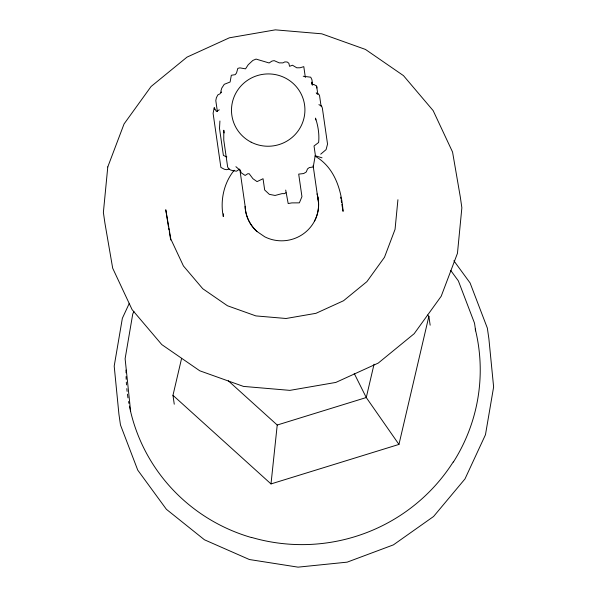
<?xml version="1.0" encoding="UTF-8"?>
<svg xmlns="http://www.w3.org/2000/svg" width="597" height="597" viewBox="0 0 597 597"><rect width="100%" height="100%" fill="white"/><g stroke="black" fill="none" stroke-linecap="round" stroke-linejoin="round"><path stroke-width="0.9" d="M219.912 120.99L219.509 128.415L223.405 155.466L226.838 156.921M223.532 213.838L223.271 216.532C220.047 200.547 223.823 182.928 234.218 170.242M397.923 199.734L395.057 229.345L384.483 257.277L366.909 281.635L343.536 300.746L315.962 313.321L286.067 318.492L255.882 315.91L227.464 305.761L202.749 288.717L183.428 265.956L170.817 239.024L165.772 209.756L168.361 226.278M427.497 315.059L428.877 316.306L398.953 444.422L271.001 483.928L277.224 425.027L228.3 380.804M219.278 109.803L216.398 111.452L214.226 107.751L213.092 113.303L220.883 167.399L224.345 169.257L226.711 169.69L229.233 168.914M174.257 404.206L172.973 395.318L181.615 358.327M374.05 364.207L366.267 397.535L398.953 444.422M129.31 303.298L122.355 318.305L114.199 366.08L118.922 414.199L120.467 424.937L137.743 470.123L166.391 509.301L204.465 539.792L249.374 559.523L298.045 567.15L347.17 562.15L393.401 544.874L433.586 516.48L464.988 478.921L485.465 434.75L493.622 386.975L488.898 338.857L487.353 328.119L470.078 282.933L453.862 260.755M133.922 311.462L132.75 313.992L125.116 358.73L130.639 411.46M221.136 92.005L220.069 93.781L217.853 94.908L216.383 97.721L215.801 100.624L217.39 111.632M320.708 154.168L326.081 149.631L327.537 144.093L322.343 108.035L321.589 106.079L318.902 104.647M239.591 169.085L236.539 171.19C233.367 170.638 228.957 170.712 227.666 167.063L223.763 140.011L223.8 130.243L224.188 132.944M285.985 192.712L284.351 193.659L282.038 193.615L275.083 195.458L269.359 194.353L264.672 189.98L263.046 178.712L257.061 181.615L252.934 178.719L249.225 173.764L247.83 173.72L245.136 175.443L241.136 172.742L240.479 170.645L235.89 166.682M277.224 425.027L366.267 397.535L354.222 373.446M303.231 76.244L310.731 77.207L311.94 79.767L312.716 85.177M315.194 155.735L322.022 157.817M317.589 196.294A36.73 36.148 -8.2 0 1 314.365 221.39A36.962 36.38 -8.2 0 1 264.799 236.837L256.785 231.352A36.484 35.91 -8.2 0 1 245.068 206.331M316.917 88.028L316.619 86.087L314.134 84.595L312.231 84.371L311.716 82.147L312.104 84.849M315.164 156.235C334.723 167.339 341.603 190.242 343.074 211.36L341.85 204.256M172.973 395.318L271.001 483.928M450.69 270.389L458.354 280.874L474.525 323.186L475.637 330.857M316.238 92.722L316.619 93.722L318.5 93.923L319.529 95.46L321.089 106.273M340.618 197.144L340.932 198.92M341.238 200.696L341.544 202.48M168.675 228.106L168.988 229.935M169.302 231.763L170.727 239.994M428.877 316.306L430.153 325.193M316.619 86.087L317.828 94.341M315.768 119.915L315.507 118.109C318.097 125.833 319.462 134.347 318.634 142.474L314.029 145.981L315.328 154.996L313.238 167.003L309.343 167.548L307.522 168.906L306.261 171.973L303.672 173.555L298.694 174.108L301.94 196.644L299.366 202.853L291.814 202.898L288.187 203.54L285.709 190.077M305.351 77.453L303.798 66.64L300.06 67.767L296.791 67.804L292.478 65.23L289.567 66.312L288.836 63.23L287.15 61.991L284.821 61.909L282.911 62.886L279.247 62.872L274.157 60.633L271.978 61.088L269.113 62.969L256.046 59.081L252.844 60.446L248.203 64.76L245.546 68.849L239.897 67.864L237.822 68.386L236.524 72.976L235.196 74.662L231.33 75.259L230.106 82.02L224.256 84.311L221.808 88.065L220.942 90.916L221.203 92.744M313.127 165.563L318.537 203.107M239.845 169.496L245.158 206.375A36.73 36.148 -8.2 0 0 256.964 231.442M214.226 107.751L214.487 109.587M317.029 193.876A36.484 35.91 -8.2 0 1 314.365 221.383M251.337 537.516A175.742 172.966 -8.2 0 1 129.415 406.079M128.892 403.356A175.742 172.966 -8.2 0 1 128.564 401.535M127.967 397.863A175.742 172.966 -8.2 0 1 127.445 394.177M127.109 391.401A175.742 172.966 -8.2 0 1 126.818 388.625M126.504 384.908A175.742 172.966 -8.2 0 1 126.318 382.117M126.183 379.334A175.742 172.966 -8.2 0 1 126.094 376.55M126.042 372.841A175.742 172.966 -8.2 0 1 126.057 370.073M475.242 329.059A175.742 172.966 -8.2 0 1 453.362 462.085M453.183 461.974A177.607 174.802 -8.2 0 1 251.382 537.367M107.781 166.921L103.378 212.45L104.93 223.188L112.684 268.187L132.079 309.597L161.787 344.596L199.779 370.797L243.472 386.408L289.881 390.371L335.85 382.423L378.244 363.088L414.176 333.701L441.198 296.254L457.459 253.307L461.862 207.778L460.317 197.04L452.556 152.034L433.161 110.624L403.46 75.625L365.461 49.432L321.776 33.813L275.359 29.85L229.39 37.805L186.995 57.133L151.063 86.52L124.049 123.967L107.781 166.921M251.158 142.183A36.73 36.148 -8.2 0 0 304.895 108.445A36.73 36.148 -8.2 0 0 248.568 79.617A36.73 36.148 -8.2 0 0 251.158 142.183"/></g></svg>
